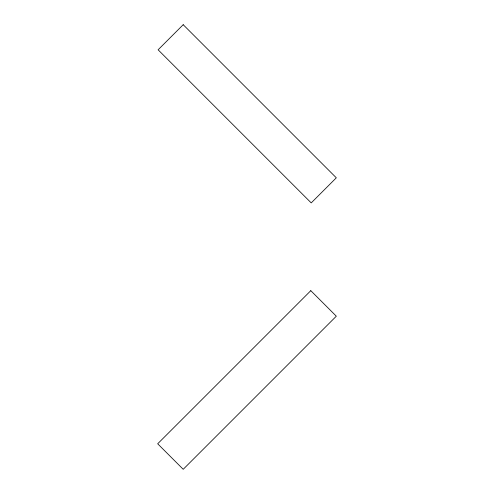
<?xml version="1.0" encoding="UTF-8"?>
<svg xmlns="http://www.w3.org/2000/svg" width="494" height="494" viewBox="0 0 494 494"><rect width="100%" height="100%" fill="white"/><g stroke="black" fill="none" stroke-linecap="round" stroke-linejoin="round"><path stroke-width="0.74" d="M183.2 24.7L158.105 49.795L311.22 202.904L336.315 177.809L183.2 24.7M310.794 290.67L157.685 443.779L183.206 469.3L336.315 316.191L310.794 290.67"/></g></svg>
